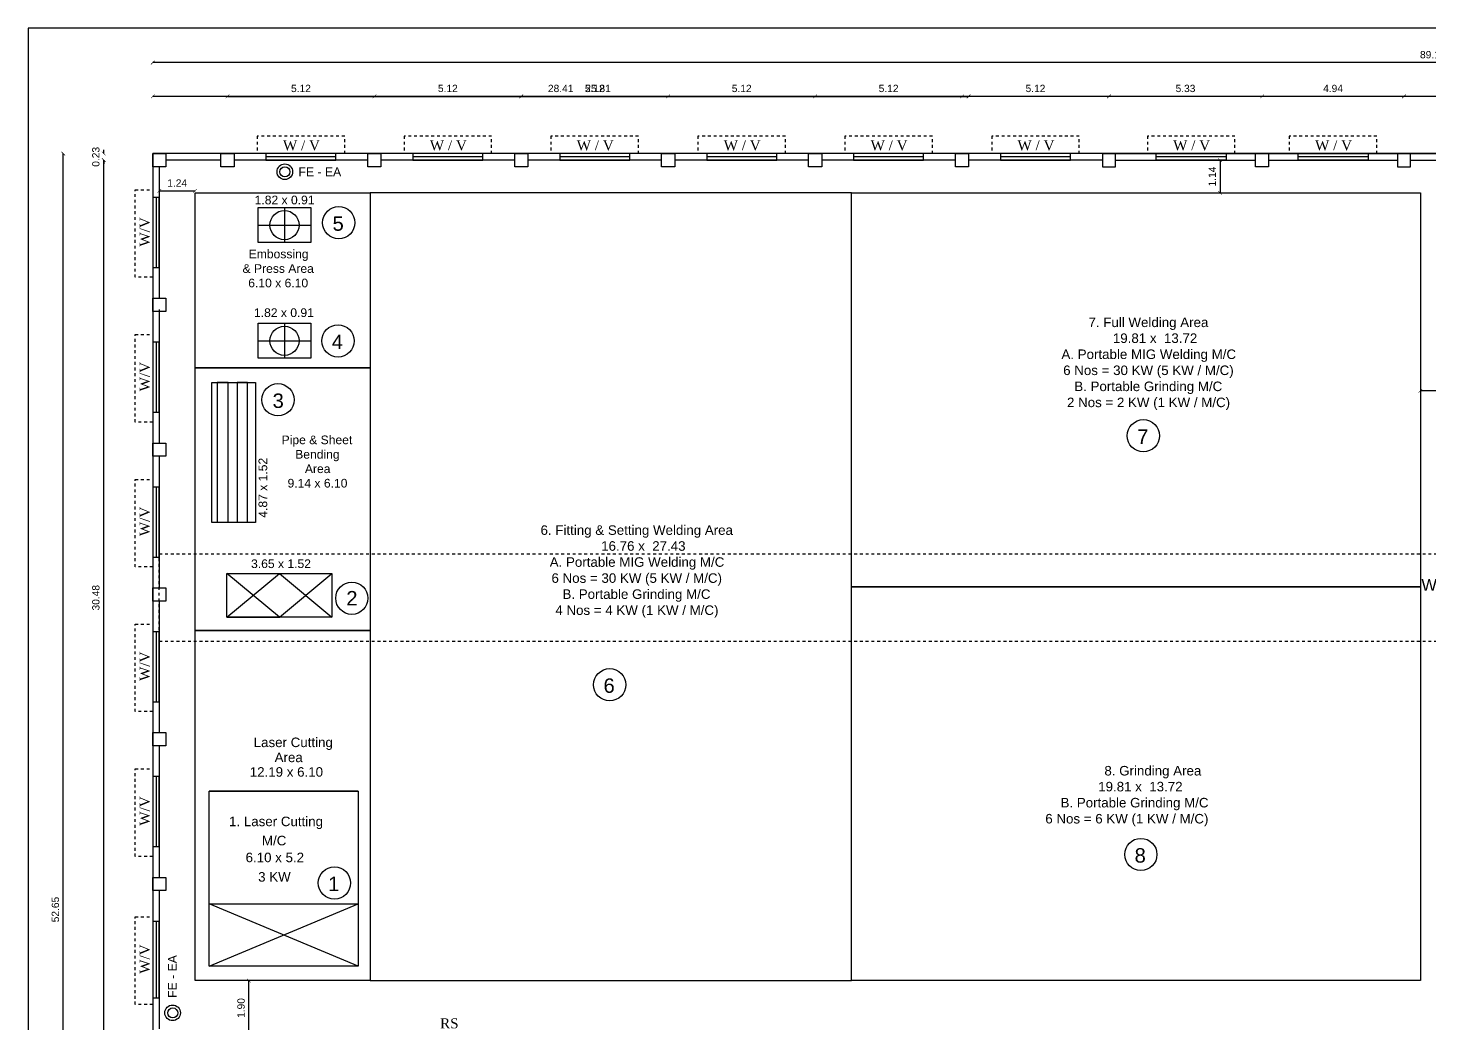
# Model space of a CAD drawing. Header units: metres. Extents: x 2267204 to 2267561, y 3771 to 3959.
# Drawn here: x 2267398.1 to 2267446.93, y 3914.56 to 3949.24 of the extents above; entities that cross this region are included whole.
import ezdxf
from ezdxf.enums import TextEntityAlignment as Align

# ---------------------------------------------------------------- set-up
doc = ezdxf.new("R2010")
doc.units = ezdxf.units.M
doc.header["$LTSCALE"] = 3.5
doc.header["$MEASUREMENT"] = 0
doc.linetypes.add('HIDDEN', pattern=[0.375, 0.25, -0.125])
doc.layers.get('0').update_dxf_attribs({"linetype": 'CONTINUOUS'})
doc.styles.add('cent', font='arial.ttf', dxfattribs={"height": 9})
doc.styles.get("Standard").update_dxf_attribs({"font": 'times.ttf'})
doc.styles.add('style3', font='arial.ttf')

# ---------------------------------------------------------------- blocks, each defined once
blk = doc.blocks.new('_ArchTick')
at = {"color": 0, "linetype": 'ByBlock', "const_width": 0.15}
blk.add_lwpolyline([(-0.5, -0.5), (0.5, 0.5)], dxfattribs=at)
blk = doc.blocks.new('A$C267C1C9C')
for p, q in [((0, 2883.4), (0, 5)), ((4115.7, 2883.4), (0, 2883.4)), ((3681, 2836.1), (171, 2836.1)), ((1289.6, 2789.7), (171, 2789.7)), ((273.5, 2789.7), (1289.6, 2789.7)), ((474.9, 2789.7), (273.5, 2789.7)), ((676.3, 2789.7), (474.9, 2789.7)), ((877.7, 2789.7), (676.3, 2789.7)), ((1079.2, 2789.7), (877.7, 2789.7)), ((1280.6, 2789.7), (1079.2, 2789.7)), ((1482, 2789.7), (1280.6, 2789.7)), ((1692, 2789.7), (1482, 2789.7)), ((1886.6, 2789.7), (1692, 2789.7)), ((2081.2, 2789.7), (1886.6, 2789.7)), ((48.2, 638.3), (48.2, 2711.3)), ((103.8, 2711.3), (103.8, 2716.3)), ((171, 2711.3), (171, 1493.3)), ((1491, 2711.3), (171, 2711.3)), ((3681, 2711.3), (171, 2711.3)), ((171, 2711.3), (171, 1493.3)), ((3681, 2711.3), (171, 2711.3)), ((171, 2711.3), (171, 1493.3)), ((3681, 2711.3), (171, 2711.3)), ((171, 2711.3), (171, 1493.3)), ((171, 2693.3), (171, 2711.3)), ((171, 2711.3), (189, 2711.3)), ((189, 2711.3), (189, 2693.3)), ((264.5, 2693.3), (264.5, 2711.3)), ((264.5, 2711.3), (282.5, 2711.3)), ((264.5, 2693.3), (264.5, 2711.3)), ((264.5, 2711.3), (282.5, 2711.3)), ((282.5, 2711.3), (282.5, 2693.3)), ((282.5, 2711.3), (282.5, 2693.3)), ((422.2, 2711.3), (326.2, 2711.3)), ((326.2, 2711.3), (326.2, 2702.3)), ((422.2, 2702.3), (422.2, 2711.3)), ((465.9, 2693.3), (465.9, 2711.3)), ((465.9, 2711.3), (483.9, 2711.3)), ((465.9, 2693.3), (465.9, 2711.3)), ((465.9, 2711.3), (483.9, 2711.3)), ((483.9, 2711.3), (483.9, 2693.3)), ((483.9, 2711.3), (483.9, 2693.3)), ((623.6, 2711.3), (527.6, 2711.3)), ((527.6, 2711.3), (527.6, 2702.3)), ((623.6, 2702.3), (623.6, 2711.3)), ((667.3, 2693.3), (667.3, 2711.3)), ((667.3, 2711.3), (685.3, 2711.3)), ((667.3, 2693.3), (667.3, 2711.3)), ((667.3, 2711.3), (685.3, 2711.3)), ((685.3, 2711.3), (685.3, 2693.3)), ((685.3, 2711.3), (685.3, 2693.3)), ((825, 2711.3), (729, 2711.3)), ((729, 2711.3), (729, 2702.3)), ((825, 2702.3), (825, 2711.3)), ((868.7, 2693.3), (868.7, 2711.3)), ((868.7, 2711.3), (886.7, 2711.3)), ((868.7, 2693.3), (868.7, 2711.3)), ((868.7, 2711.3), (886.7, 2711.3)), ((886.7, 2711.3), (886.7, 2693.3)), ((886.7, 2711.3), (886.7, 2693.3)), ((1026.5, 2711.3), (930.5, 2711.3)), ((930.5, 2711.3), (930.5, 2702.3)), ((1026.5, 2702.3), (1026.5, 2711.3)), ((1070.2, 2693.3), (1070.2, 2711.3)), ((1070.2, 2711.3), (1088.2, 2711.3)), ((1070.2, 2693.3), (1070.2, 2711.3)), ((1070.2, 2711.3), (1088.2, 2711.3)), ((1088.2, 2711.3), (1088.2, 2693.3)), ((1088.2, 2711.3), (1088.2, 2693.3)), ((1227.9, 2711.3), (1131.9, 2711.3)), ((1131.9, 2711.3), (1131.9, 2702.3)), ((1227.9, 2702.3), (1227.9, 2711.3)), ((1271.6, 2693.3), (1271.6, 2711.3)), ((1271.6, 2711.3), (1289.6, 2711.3)), ((1271.6, 2693.3), (1271.6, 2711.3)), ((1271.6, 2711.3), (1289.6, 2711.3)), ((1289.6, 2711.3), (1289.6, 2693.3)), ((1289.6, 2711.3), (1289.6, 2693.3)), ((1429.3, 2711.3), (1333.3, 2711.3)), ((1333.3, 2711.3), (1333.3, 2702.3)), ((1429.3, 2702.3), (1429.3, 2711.3)), ((1473, 2711.3), (3681, 2711.3)), ((1491, 2711.3), (1473, 2711.3)), ((1473, 2711.3), (1473, 2693.3)), ((1491, 2711.3), (1473, 2711.3)), ((1473, 2711.3), (1473, 2693.3)), ((1491, 2693.3), (1491, 2711.3)), ((1491, 2693.3), (1491, 2711.3)), ((1546.7, 2711.3), (1642.7, 2711.3)), ((1546.7, 2702.3), (1546.7, 2711.3)), ((1642.7, 2711.3), (1642.7, 2702.3)), ((1683, 2693.3), (1683, 2711.3)), ((1683, 2693.3), (1683, 2711.3)), ((1683, 2711.3), (1701, 2711.3)), ((1683, 2693.3), (1683, 2711.3)), ((1683, 2711.3), (1701, 2711.3)), ((1701, 2711.3), (1701, 2693.3)), ((1701, 2711.3), (1701, 2693.3)), ((1741.3, 2711.3), (1837.3, 2711.3)), ((1741.3, 2702.3), (1741.3, 2711.3)), ((1837.3, 2711.3), (1837.3, 2702.3)), ((1877.6, 2711.3), (1877.6, 2693.3)), ((1895.6, 2711.3), (1877.6, 2711.3)), ((1877.6, 2711.3), (1877.6, 2693.3)), ((1895.6, 2711.3), (1877.6, 2711.3)), ((1895.6, 2693.3), (1895.6, 2711.3)), ((1895.6, 2693.3), (1895.6, 2711.3)), ((103.8, 1502.3), (103.8, 2702.3)), ((103.8, 2702.3), (103.8, 2697.3)), ((189, 2693.3), (171, 2693.3)), ((180, 2693.3), (180, 2512.8)), ((264.5, 2702.3), (189, 2702.3)), ((282.5, 2693.3), (264.5, 2693.3)), ((282.5, 2693.3), (264.5, 2693.3)), ((465.9, 2702.3), (282.5, 2702.3)), ((422.2, 2706.8), (326.2, 2706.8)), ((326.2, 2702.3), (422.2, 2702.3)), ((483.9, 2693.3), (465.9, 2693.3)), ((483.9, 2693.3), (465.9, 2693.3)), ((667.3, 2702.3), (483.9, 2702.3)), ((623.6, 2706.8), (527.6, 2706.8)), ((527.6, 2702.3), (623.6, 2702.3)), ((685.3, 2693.3), (667.3, 2693.3)), ((685.3, 2693.3), (667.3, 2693.3)), ((868.7, 2702.3), (685.3, 2702.3)), ((825, 2706.8), (729, 2706.8)), ((729, 2702.3), (825, 2702.3)), ((886.7, 2693.3), (868.7, 2693.3)), ((886.7, 2693.3), (868.7, 2693.3)), ((1070.2, 2702.3), (886.7, 2702.3)), ((1026.5, 2706.8), (930.5, 2706.8)), ((930.5, 2702.3), (1026.5, 2702.3)), ((1088.2, 2693.3), (1070.2, 2693.3)), ((1088.2, 2693.3), (1070.2, 2693.3)), ((1271.6, 2702.3), (1088.2, 2702.3)), ((1227.9, 2706.8), (1131.9, 2706.8)), ((1131.9, 2702.3), (1227.9, 2702.3)), ((1289.6, 2693.3), (1271.6, 2693.3)), ((1289.6, 2693.3), (1271.6, 2693.3)), ((1473, 2702.3), (1289.6, 2702.3)), ((1429.3, 2706.8), (1333.3, 2706.8)), ((1333.3, 2702.3), (1429.3, 2702.3)), ((1473, 2693.3), (1491, 2693.3)), ((1473, 2693.3), (1491, 2693.3)), ((1491, 2702.3), (1683, 2702.3)), ((1642.7, 2706.8), (1546.7, 2706.8)), ((1642.7, 2702.3), (1546.7, 2702.3)), ((1634.3, 2702.3), (1634.3, 2657.3)), ((1701, 2693.3), (1683, 2693.3)), ((1701, 2693.3), (1683, 2693.3)), ((1701, 2702.3), (1877.6, 2702.3)), ((1837.3, 2706.8), (1741.3, 2706.8)), ((1837.3, 2702.3), (1741.3, 2702.3)), ((1877.6, 2693.3), (1895.6, 2693.3)), ((1877.6, 2693.3), (1895.6, 2693.3)), ((1895.6, 2702.3), (2072.2, 2702.3)), ((180, 2660.2), (229, 2660.2)), ((180, 2651.1), (171, 2651.1)), ((171, 2651.1), (171, 2555.1)), ((175.5, 2651.1), (175.5, 2555.1)), ((180, 2555.1), (180, 2651.1)), ((315.6, 2637.2), (387.6, 2637.2)), ((315.6, 2589.2), (315.6, 2637.2)), ((351.6, 2637.2), (351.6, 2589.2)), ((387.6, 2637.2), (387.6, 2589.2)), ((315.6, 2613.2), (387.6, 2613.2)), ((387.6, 2589.2), (315.6, 2589.2)), ((171, 2555.1), (180, 2555.1)), ((171, 2494.8), (171, 2512.8)), ((171, 2512.8), (189, 2512.8)), ((189, 2512.8), (189, 2494.8)), ((189, 2494.8), (171, 2494.8)), ((180, 2497.3), (180, 2314.3)), ((315.6, 2478.6), (387.6, 2478.6)), ((315.6, 2430.6), (315.6, 2478.6)), ((351.6, 2478.6), (351.6, 2430.6)), ((387.6, 2478.6), (387.6, 2430.6)), ((180, 2452.6), (171, 2452.6)), ((171, 2452.6), (171, 2356.6)), ((175.5, 2452.6), (175.5, 2356.6)), ((180, 2356.6), (180, 2452.6)), ((315.6, 2454.6), (387.6, 2454.6)), ((387.6, 2430.6), (315.6, 2430.6)), ((251.8, 2397.6), (311.8, 2397.6)), ((251.8, 2205.6), (251.8, 2397.6)), ((274.2, 2397.6), (259.3, 2397.6)), ((259.3, 2397.6), (259.3, 2205.6)), ((274.2, 2205.6), (274.2, 2397.6)), ((300.9, 2397.6), (286.8, 2397.6)), ((286.8, 2397.6), (286.8, 2205.6)), ((300.9, 2205.6), (300.9, 2397.6)), ((311.8, 2397.6), (311.8, 2205.6)), ((2090.2, 2386), (1909, 2386)), ((171, 2356.6), (180, 2356.6)), ((171, 2296.3), (171, 2314.3)), ((171, 2314.3), (189, 2314.3)), ((189, 2314.3), (189, 2296.3)), ((189, 2296.3), (171, 2296.3)), ((180, 2296.3), (180, 2115.8)), ((180, 2254.1), (171, 2254.1)), ((171, 2254.1), (171, 2158.1)), ((175.5, 2254.1), (175.5, 2158.1)), ((180, 2158.1), (180, 2254.1)), ((311.8, 2205.6), (251.8, 2205.6)), ((286.8, 2205.6), (274.2, 2205.6)), ((311.8, 2205.6), (300.9, 2205.6)), ((171, 2158.1), (180, 2158.1)), ((272.6, 2135.7), (344.6, 2135.7)), ((272.6, 2075.7), (344.6, 2135.7)), ((344.6, 2075.7), (272.6, 2135.7)), ((272.6, 2135.7), (416.6, 2135.7)), ((272.6, 2075.7), (272.6, 2135.7)), ((344.6, 2135.7), (416.6, 2075.7)), ((344.6, 2075.7), (416.6, 2135.7)), ((416.6, 2135.7), (416.6, 2075.7)), ((171, 2097.8), (171, 2115.8)), ((171, 2115.8), (189, 2115.8)), ((189, 2115.8), (189, 2097.8)), ((189, 2097.8), (171, 2097.8)), ((180, 2097.8), (180, 1917.3)), ((272.6, 2075.7), (344.6, 2075.7)), ((416.6, 2075.7), (272.6, 2075.7)), ((180, 2055.6), (171, 2055.6)), ((171, 2055.6), (171, 1959.6)), ((175.5, 2055.6), (175.5, 1959.6)), ((180, 1959.6), (180, 2055.6)), ((171, 1959.6), (180, 1959.6)), ((171, 1899.3), (171, 1917.3)), ((171, 1917.3), (189, 1917.3)), ((189, 1917.3), (189, 1899.3)), ((189, 1899.3), (171, 1899.3)), ((180, 1899.3), (180, 1718.8)), ((180, 1857.1), (171, 1857.1)), ((171, 1857.1), (171, 1761.1)), ((175.5, 1857.1), (175.5, 1761.1)), ((180, 1761.1), (180, 1857.1)), ((248.5, 1837), (452.5, 1837)), ((452.5, 1837), (248.5, 1837)), ((248.5, 1837), (248.5, 1837)), ((248.5, 1837), (452.5, 1837)), ((452.5, 1837), (248.5, 1837)), ((248.5, 1837), (248.5, 1837)), ((248.5, 1837), (452.5, 1837)), ((248.5, 1597), (248.5, 1837)), ((452.5, 1837), (452.5, 1837)), ((452.5, 1837), (452.5, 1837)), ((452.5, 1837), (452.5, 1597)), ((171, 1761.1), (180, 1761.1)), ((171, 1700.8), (171, 1718.8)), ((171, 1718.8), (189, 1718.8)), ((189, 1718.8), (189, 1700.8)), ((189, 1700.8), (171, 1700.8)), ((180, 1700.8), (180, 1511.3)), ((248.5, 1682.4), (452.5, 1682.4)), ((452.5, 1597), (248.5, 1682.4)), ((248.5, 1597), (452.5, 1682.4)), ((180, 1658.6), (171, 1658.6)), ((171, 1658.6), (171, 1553.6)), ((175.5, 1658.6), (175.5, 1553.6)), ((180, 1553.6), (180, 1658.6)), ((452.5, 1597), (248.5, 1597)), ((452.5, 1597), (452.5, 1597)), ((302.8, 1502.3), (302.8, 1577.3)), ((171, 1553.6), (180, 1553.6))]:
    blk.add_line(p, q)
at = {"linetype": 'HIDDEN'}
for p, q in [((434.2, 2735.3), (314.2, 2735.3)), ((314.2, 2735.3), (314.2, 2711.3)), ((434.2, 2711.3), (434.2, 2735.3)), ((635.6, 2735.3), (515.6, 2735.3)), ((515.6, 2735.3), (515.6, 2711.3)), ((635.6, 2711.3), (635.6, 2735.3)), ((837, 2735.3), (717, 2735.3)), ((717, 2735.3), (717, 2711.3)), ((837, 2711.3), (837, 2735.3)), ((1038.5, 2735.3), (918.5, 2735.3)), ((918.5, 2735.3), (918.5, 2711.3)), ((1038.5, 2711.3), (1038.5, 2735.3)), ((1239.9, 2735.3), (1119.9, 2735.3)), ((1119.9, 2735.3), (1119.9, 2711.3)), ((1239.9, 2711.3), (1239.9, 2735.3)), ((1441.3, 2735.3), (1321.3, 2735.3)), ((1321.3, 2735.3), (1321.3, 2711.3)), ((1441.3, 2711.3), (1441.3, 2735.3)), ((1654.7, 2735.3), (1534.7, 2735.3)), ((1534.7, 2735.3), (1534.7, 2711.3)), ((1654.7, 2711.3), (1654.7, 2735.3)), ((1849.3, 2735.3), (1729.3, 2735.3)), ((1729.3, 2735.3), (1729.3, 2711.3)), ((1849.3, 2711.3), (1849.3, 2735.3)), ((147, 2541.6), (147, 2661.6)), ((147, 2661.6), (171, 2661.6)), ((171, 2541.6), (147, 2541.6)), ((147, 2343.1), (147, 2463.1)), ((147, 2463.1), (171, 2463.1)), ((171, 2343.1), (147, 2343.1)), ((147, 2144.6), (147, 2264.6)), ((147, 2264.6), (171, 2264.6)), ((180, 2042.3), (180, 2162.3)), ((180, 2162.3), (3672, 2162.3)), ((171, 2144.6), (147, 2144.6)), ((147, 1946.1), (147, 2066.1)), ((147, 2066.1), (171, 2066.1)), ((3672, 2042.3), (180, 2042.3)), ((171, 1946.1), (147, 1946.1)), ((147, 1747.6), (147, 1867.6)), ((147, 1867.6), (171, 1867.6)), ((171, 1747.6), (147, 1747.6)), ((147, 1544.6), (147, 1664.6)), ((147, 1664.6), (171, 1664.6)), ((171, 1544.6), (147, 1544.6))]:
    blk.add_line(p, q, dxfattribs=at)
at = {"lineweight": 30}
for p, q in [((229, 2417.3), (229, 2657.3)), ((229, 2657.3), (469, 2657.3)), ((469, 2657.3), (469, 2417.3)), ((469, 2657.3), (469, 1577.3)), ((1129, 2657.3), (469, 2657.3)), ((1129, 2117.3), (1129, 2657.3)), ((1129, 2657.3), (1909, 2657.3)), ((1129, 1577.3), (1129, 2657.3)), ((1909, 2657.3), (1909, 2117.3)), ((469, 2417.3), (229, 2417.3)), ((229, 2057.3), (229, 2417.3)), ((229, 2417.3), (469, 2417.3)), ((469, 2417.3), (469, 2057.3)), ((1129, 1577.3), (1129, 2117.3)), ((1129, 2117.3), (1909, 2117.3)), ((1909, 2117.3), (1129, 2117.3)), ((1909, 2117.3), (1909, 1577.3)), ((469, 2057.3), (229, 2057.3)), ((229, 1577.3), (229, 2057.3)), ((229, 2057.3), (469, 2057.3)), ((469, 2057.3), (469, 1577.3)), ((469, 1577.3), (229, 1577.3)), ((469, 1577.3), (1129, 1577.3)), ((1909, 1577.3), (1129, 1577.3))]:
    blk.add_line(p, q, dxfattribs=at)
for centre, radius in [((352.1, 2686.4), 10.7), ((352.2, 2686.3), 6.9), ((426, 2616.5), 22.1), ((351.6, 2613.2), 20), ((351.6, 2454.6), 20), ((425, 2454.4), 22.1), ((342.7, 2373.7), 22.1), ((1529.2, 2324.4), 22.1), ((443.9, 2101.6), 22.1), ((797.5, 1983), 22.1), ((1525.8, 1750.3), 22.1), ((420.1, 1711.2), 22.1), ((198.2, 1533.2), 10.7), ((198.4, 1533), 6.9)]:
    blk.add_circle(centre, radius)
at = {"xscale": 5, "yscale": 5, "zscale": 5}
for p, rotation in [((171, 2836.1), 180), ((171, 2789.7), 180), ((273.5, 2789.7), 180), ((273.5, 2789.7), 180), ((474.9, 2789.7), 180), ((676.3, 2789.7), 180), ((877.7, 2789.7), 180), ((1079.2, 2789.7), 180), ((1280.6, 2789.7), 180), ((1482, 2789.7), 180), ((1692, 2789.7), 180), ((1886.6, 2789.7), 180), ((48.2, 2711.3), 90), ((103.8, 2711.3), 270), ((103.8, 2702.3), 90), ((103.8, 2702.3), 90), ((1634.3, 2702.3), 90), ((180, 2660.2), 180), ((1634.3, 2657.3), 270), ((1909, 2386), 180), ((302.8, 1577.3), 90)]:
    blk.add_blockref('_ArchTick', p, dxfattribs=dict(at, rotation=rotation))
for p in [(474.9, 2789.7), (676.3, 2789.7), (877.7, 2789.7), (1079.2, 2789.7), (1280.6, 2789.7), (1289.6, 2789.7), (1289.6, 2789.7), (1482, 2789.7), (1692, 2789.7), (1886.6, 2789.7), (229, 2660.2)]:
    blk.add_blockref('_ArchTick', p, dxfattribs=at)
for s, p in [('W / V', (349.5, 2715.7)), ('W / V', (550.9, 2715.7)), ('W / V', (752.3, 2715.7)), ('W / V', (953.8, 2715.7)), ('W / V', (1155.2, 2715.7)), ('W / V', (1356.6, 2715.7)), ('W / V', (1570, 2715.7)), ('W / V', (1764.6, 2715.7)), ('RS', (564.9, 1511.9))]:
    blk.add_text(s, height=13.75).set_placement(p)
at = {"lineweight": 9, "style": 'style3'}
blk.add_text('FE - EA  ', height=12, dxfattribs=at).set_placement((404.7, 2680.2), align=Align.CENTER)
for s, height, p in [('1.82 x 0.91', 11.88, (310.7, 2641.7)), ('5', 19.8, (417.5, 2605.4)), ('1.82 x 0.91', 11.88, (309.8, 2487.2)), ('4', 19.8, (416.4, 2443.3)), ('3', 19.8, (335.3, 2362.5)), ('7', 19.8, (1520.7, 2313.3)), ('3.65 x 1.52', 11.88, (305.8, 2143)), ('WORK STATION', 16.038, (1910.5, 2111.8)), ('2', 19.8, (436.4, 2091.7)), ('6', 19.8, (789, 1971.9)), ('Laser Cutting ', 13.068, (309.4, 1897.5)), ('Area ', 13.07, (338.1, 1876.9)), ('12.19 x 6.10', 13.068, (304, 1856.9)), ('1. Laser Cutting ', 13.068, (275.6, 1789.1)), ('M/C ', 13.07, (320.7, 1762.8)), ('6.10 x 5.2', 13.07, (298.3, 1739.7)), ('8', 19.8, (1517.2, 1739.1)), ('3 KW', 13.07, (315.5, 1713.1)), ('1', 19.8, (411.5, 1700.1))]:
    blk.add_text(s, height=height, dxfattribs=at).set_placement(p)
for p in [(166.8, 2583.7), (166.8, 2385.2), (166.8, 2186.7), (166.8, 1988.2), (166.8, 1789.7), (166.8, 1586.7)]:
    blk.add_text('W/V', height=13.75, rotation=90).set_placement(p)
at = {"style": 'style3'}
for s, height, p in [('    Embossing', 11.88, (284.1, 2567.7)), ('    & Press Area', 11.88, (275.7, 2547.7)), ('    6.10 x 6.10', 11.88, (283.5, 2527.9)), ('7. Full Welding Area ', 13.068, (1454, 2473.4)), ('   19.81 x  13.72', 13.068, (1472.2, 2451.6)), ('A. Portable MIG Welding M/C', 13.068, (1416.9, 2429.6)), ('6 Nos = 30 KW (5 KW / M/C)', 13.068, (1419.3, 2407.6)), ('B. Portable Grinding M/C', 13.068, (1434.5, 2385.6)), ('2 Nos = 2 KW (1 KW / M/C)', 13.068, (1424.5, 2363.6)), ('Pipe & Sheet ', 11.88, (347.7, 2312.8)), ('Bending', 11.88, (366.3, 2293)), ('Area', 11.88, (379.6, 2273.2)), ('9.14 x 6.10', 11.88, (355.8, 2253.4)), ('6. Fitting & Setting Welding Area ', 13.068, (702.7, 2188.5)), ('   16.76 x  27.43', 13.068, (770.6, 2166.7)), ('A. Portable MIG Welding M/C', 13.068, (715.3, 2144.7)), ('6 Nos = 30 KW (5 KW / M/C)', 13.068, (717.7, 2122.7)), ('B. Portable Grinding M/C', 13.068, (732.8, 2100.7)), ('4 Nos = 4 KW (1 KW / M/C)', 13.068, (723, 2078.7)), ('                         8. Grinding Area   ', 13.068, (1349, 1858.6)), ('                  19.81 x  13.72', 13.068, (1376, 1836.8)), ('               B. Portable Grinding M/C', 13.068, (1339.6, 1814.8)), ('           6 Nos = 6 KW (1 KW / M/C)', 13.068, (1339, 1792.8))]:
    blk.add_text(s, height=height, dxfattribs=at).set_placement(p)
at = {"lineweight": 9, "style": 'style3'}
blk.add_text('4.87 x 1.52 ', height=11.88, rotation=90, dxfattribs=at).set_placement((327.9, 2212))
blk.add_text('FE - EA  ', height=12, rotation=90, dxfattribs=at).set_placement((203.9, 1587.6), align=Align.CENTER)
at = {"char_height": 10, "attachment_point": 5, "style": 'cent'}
for s, insert in [('\\A1;89.15 ', (1926, 2846.8)), ('\\A1;5.12 ', (374.2, 2800.5)), ('\\A1;5.12 ', (575.6, 2800.5)), ('\\A1;28.41 ', (730.3, 2800.5)), ('\\A1;5.12 ', (777, 2800.5)), ('\\A1;25.81 ', (781.5, 2800.5)), ('\\A1;5.12 ', (978.5, 2800.5)), ('\\A1;5.12 ', (1179.9, 2800.5)), ('\\A1;5.12 ', (1381.3, 2800.5)), ('\\A1;5.33 ', (1587, 2800.5)), ('\\A1;4.94 ', (1789.3, 2800.5)), ('\\A1;1.24 ', (204.5, 2670.9))]:
    blk.add_mtext(s, dxfattribs=dict(at, insert=insert))
at = {"char_height": 10, "attachment_point": 5, "rotation": 90, "style": 'cent'}
for s, insert in [('\\A1;0.23 ', (93, 2706.8)), ('\\A1;1.14 ', (1623.6, 2679.8)), ('\\A1;30.48 ', (93, 2102.3)), ('\\A1;52.65 ', (37.5, 1674.8)), ('\\A1;1.90 ', (292.1, 1539.8))]:
    blk.add_mtext(s, dxfattribs=dict(at, insert=insert))

msp = doc.modelspace()

# ---------------------------------------------------------------- block references
at = {"ltscale": 400, "xscale": 0.0254007739713416, "yscale": 0.0254007739713416, "zscale": 0.0254007739713416}
msp.add_blockref('A$C267C1C9C', (2267398.10333, 3876.00377), dxfattribs=at)

doc.saveas('drawing.dxf')
